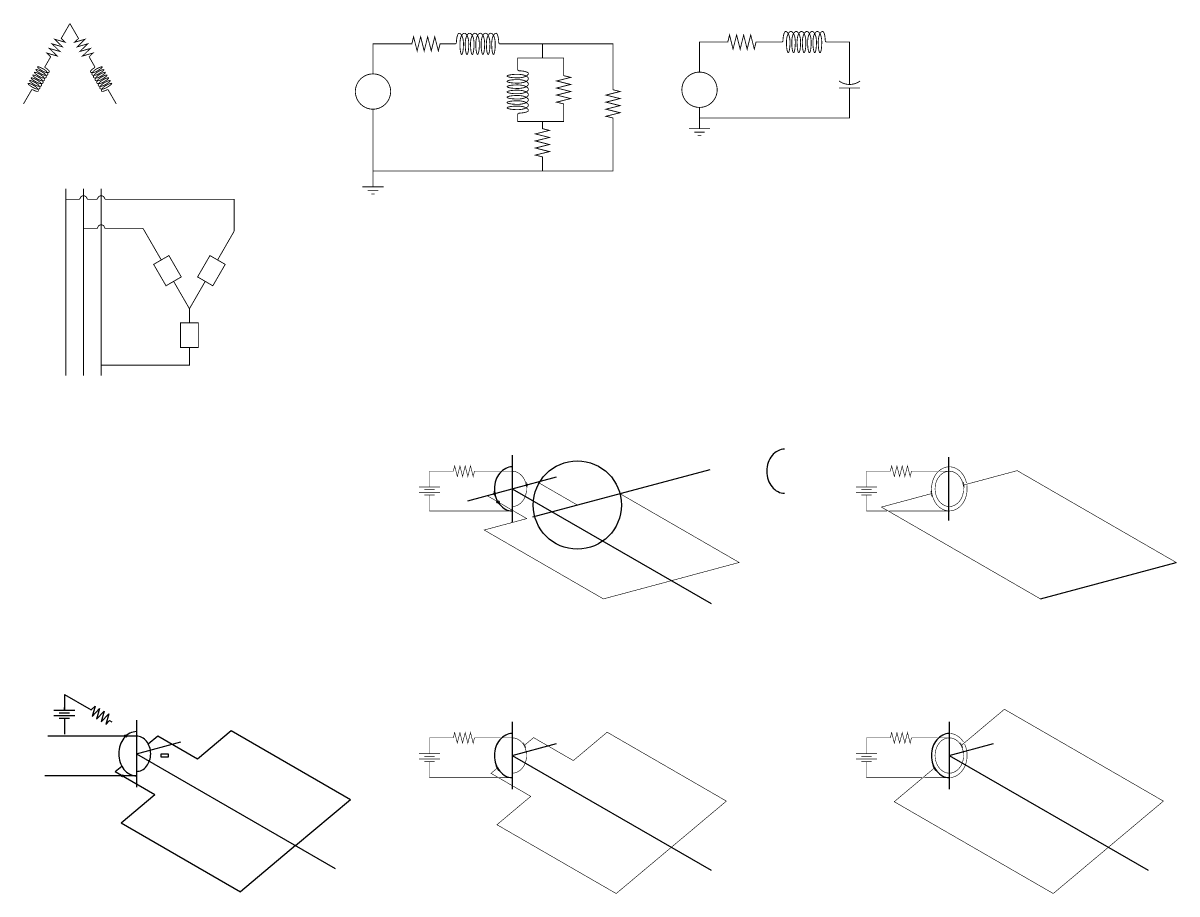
# Model space of a CAD drawing. Header units: inches. Extents: x 0 to 281, y -41 to 106.
# Drawn here: x 141.74 to 162.17, y 42.52 to 57.93 of the extents above; entities that cross this region are included whole.
import ezdxf

# ---------------------------------------------------------------- set-up
doc = ezdxf.new("R2010")
doc.units = ezdxf.units.IN
doc.header["$LTSCALE"] = 0.08
doc.header["$MEASUREMENT"] = 0

msp = doc.modelspace()

# ---------------------------------------------------------------- linework, layer by layer
at = {"color": 0}
msp.add_line((158.125, 50.25), (158.125, 49.125), dxfattribs=at)
at = {"color": 8}
for p, q in [((150.662, 49.76), (150.65, 49.753)), ((150.085, 49.599), (150.096, 49.605))]:
    msp.add_line(p, q, dxfattribs=at)
at = {"color": 0}
for points, const_width in [([(142.418, 57.658), (142.571, 57.922)], 0.015), ([(142.724, 57.658), (142.571, 57.922)], 0.015), ([(147.938, 57.031), (147.938, 57.562), (148.562, 57.562)], 0.015), ([(149.188, 57.562), (149.344, 57.562)], 0.015), ([(150.219, 57.562), (152.188, 57.562), (152.188, 56.812)], 0.015), ([(150.938, 57.312), (150.938, 57.562)], 0.015), ([(153.719, 57.062), (153.719, 57.594), (154.156, 57.594)], 0.015), ([(154.781, 57.594), (155.125, 57.594)], 0.015), ([(156, 57.594), (156.375, 57.594), (156.375, 57.219)], 0.015), ([(142.145, 57.184), (142.207, 57.292)], 0.015), ([(142.997, 57.184), (142.935, 57.292)], 0.015), ([(150.5, 57.156), (150.5, 57.312), (151.312, 57.312), (151.312, 57.062)], 0.015), ([(156.375, 56.844), (156.375, 57.219)], 0.015), ([(141.892, 56.745), (141.75, 56.5)], 0.015), ([(143.251, 56.745), (143.392, 56.5)], 0.015), ([(156.188, 56.781), (156.562, 56.781)], 0.015), ([(156.375, 56.469), (156.375, 56.781)], 0.015), ([(147.938, 55.219), (147.938, 56.406)], 0.015), ([(150.5, 56.281), (150.5, 56.188), (151.312, 56.188), (151.312, 56.438)], 0.015), ([(156.375, 56.469), (156.375, 56.25), (153.719, 56.25), (153.719, 56.438)], 0.015), ([(152.188, 56.188), (152.188, 55.312), (147.938, 55.312)], 0.015), ([(150.938, 56.125), (150.938, 56.188)], 0.015), ([(150.938, 55.5), (150.938, 55.312)], 0.015), ([(142.5, 55), (142.5, 51.688)], 0.015), ([(142.812, 55), (142.812, 51.688)], 0.015), ([(143.125, 55), (143.125, 51.688)], 0.015), ([(144.189, 53.738), (143.866, 54.297)], 0.015), ([(145.186, 53.738), (145.481, 54.25)], 0.015), ([(144.688, 52.875), (144.408, 53.359)], 0.015), ([(144.688, 52.875), (144.967, 53.359)], 0.015), ([(144.688, 52.875), (144.688, 52.625)], 0.015), ([(144.688, 52.188), (144.688, 51.875), (143.125, 51.875)], 0.015), ([(158.4, 49.757), (158.588, 49.807), (159.343, 50.01), (160.047, 49.603), (162.158, 48.385)], 0.01), ([(157.821, 49.602), (157.694, 49.568), (156.939, 49.365), (157.643, 48.959), (159.754, 47.74)], 0.01)]:
    msp.add_lwpolyline(points, dxfattribs=dict(at, const_width=const_width))
for points, const_width in [([(142.207, 57.292), (142.231, 57.333), (142.161, 57.4), (142.347, 57.347), (142.208, 57.481), (142.394, 57.428), (142.255, 57.563), (142.441, 57.509), (142.302, 57.644), (142.488, 57.591), (142.418, 57.658), (142.442, 57.698)], 0.015), ([(142.935, 57.292), (142.912, 57.333), (142.981, 57.4), (142.795, 57.347), (142.934, 57.481), (142.748, 57.428), (142.887, 57.563), (142.701, 57.509), (142.84, 57.644), (142.655, 57.591), (142.724, 57.658), (142.701, 57.698)], 0.015), ([(148.562, 57.562), (148.625, 57.562), (148.656, 57.688), (148.719, 57.438), (148.781, 57.688), (148.844, 57.438), (148.906, 57.688), (148.969, 57.438), (149.031, 57.688), (149.094, 57.438), (149.125, 57.562), (149.188, 57.562)], 0.015), ([(154.156, 57.594), (154.219, 57.594), (154.25, 57.719), (154.312, 57.469), (154.375, 57.719), (154.438, 57.469), (154.5, 57.719), (154.562, 57.469), (154.625, 57.719), (154.688, 57.469), (154.719, 57.594), (154.781, 57.594)], 0.015), ([(151.312, 56.438), (151.312, 56.5), (151.188, 56.531), (151.438, 56.594), (151.188, 56.656), (151.438, 56.719), (151.188, 56.781), (151.438, 56.844), (151.188, 56.906), (151.438, 56.969), (151.312, 57), (151.312, 57.062)], 0.015), ([(152.188, 56.188), (152.188, 56.25), (152.062, 56.281), (152.312, 56.344), (152.062, 56.406), (152.312, 56.469), (152.062, 56.531), (152.312, 56.594), (152.062, 56.656), (152.312, 56.719), (152.188, 56.75), (152.188, 56.812)], 0.015), ([(153.719, 56.25), (153.719, 56.062)], 0.015), ([(150.938, 55.5), (150.938, 55.562), (150.812, 55.594), (151.062, 55.656), (150.812, 55.719), (151.062, 55.781), (150.812, 55.844), (151.062, 55.906), (150.812, 55.969), (151.062, 56.031), (150.938, 56.062), (150.938, 56.125)], 0.015), ([(153.531, 56.062), (153.906, 56.062)], 0.015), ([(153.625, 56), (153.812, 56)], 0.015), ([(153.688, 55.938), (153.75, 55.938)], 0.015), ([(147.938, 55.219), (147.938, 55.031)], 0.015), ([(147.75, 55.031), (148.125, 55.031)], 0.015), ([(147.844, 54.969), (148.031, 54.969)], 0.015), ([(147.906, 54.906), (147.969, 54.906)], 0.015), ([(158.36, 45.153), (158.518, 45.285), (159.116, 45.787), (159.82, 45.381), (161.931, 44.162), (160.956, 43.344), (159.981, 42.526), (157.87, 43.744), (157.166, 44.151), (157.764, 44.653), (157.866, 44.738), (157.87, 44.741)], 0.01), ([(150.623, 45.153), (150.781, 45.285), (151.484, 44.879), (152.083, 45.381), (154.194, 44.162), (153.219, 43.344), (152.243, 42.526), (150.132, 43.744), (150.731, 44.246), (150.027, 44.653), (150.129, 44.738), (150.133, 44.741)], 0.01)]:
    msp.add_lwpolyline(points, dxfattribs=dict(const_width=const_width))
for points, const_width in [([(150.219, 57.562), (150.189, 57.562, -0.404786), (150.164, 57.587, 0.017725), (150.16, 57.64, 0.035463), (150.15, 57.695, 0.074651), (150.131, 57.742, 0.26275), (150.117, 57.75, 0.198145), (150.092, 57.74, 0.098709), (150.062, 57.695, 0.05603), (150.046, 57.639, 0.042752), (150.039, 57.562, 0.017233), (150.042, 57.485, 0.02406), (150.048, 57.43, 0.054403), (150.062, 57.381, 0.30612), (150.07, 57.375, 0.30612), (150.079, 57.381, 0.054403), (150.092, 57.43, 0.02406), (150.099, 57.485, 0.017233), (150.102, 57.562, 0.042752), (150.095, 57.639, 0.05603), (150.079, 57.695, 0.098709), (150.049, 57.74, 0.198145), (150.023, 57.75, 0.198145), (149.998, 57.74, 0.098709), (149.968, 57.695, 0.05603), (149.952, 57.639, 0.042752), (149.945, 57.562, 0.017233), (149.948, 57.485, 0.02406), (149.954, 57.43, 0.054403), (149.968, 57.381, 0.30612), (149.977, 57.375, 0.30612), (149.985, 57.381, 0.054403), (149.999, 57.43, 0.02406), (150.005, 57.485, 0.017233), (150.008, 57.562, 0.042752), (150.001, 57.639, 0.05603), (149.985, 57.695, 0.098709), (149.955, 57.74, 0.198145), (149.93, 57.75, 0.198145), (149.904, 57.74, 0.098709), (149.874, 57.695, 0.05603), (149.858, 57.639, 0.042752), (149.852, 57.562, 0.017233), (149.854, 57.485, 0.02406), (149.861, 57.43, 0.054403), (149.875, 57.381, 0.30612), (149.883, 57.375, 0.30612), (149.891, 57.381, 0.054403), (149.905, 57.43, 0.02406), (149.911, 57.485, 0.017233), (149.914, 57.562, 0.042752), (149.908, 57.639, 0.05603), (149.891, 57.695, 0.098709), (149.861, 57.74, 0.198145), (149.836, 57.75, 0.198145), (149.811, 57.74, 0.098709), (149.781, 57.695, 0.05603), (149.764, 57.639, 0.042752), (149.758, 57.562, 0.017233), (149.76, 57.485, 0.02406), (149.767, 57.43, 0.054403), (149.781, 57.381, 0.30612), (149.789, 57.375, 0.30612), (149.797, 57.381, 0.054403), (149.811, 57.43, 0.02406), (149.818, 57.485, 0.017233), (149.82, 57.562, 0.042752), (149.814, 57.639, 0.05603), (149.797, 57.695, 0.098709), (149.768, 57.74, 0.198145), (149.742, 57.75, 0.198145), (149.717, 57.74, 0.098709), (149.687, 57.695, 0.05603), (149.671, 57.639, 0.042752), (149.664, 57.562, 0.017233), (149.667, 57.485, 0.02406), (149.673, 57.43, 0.054403), (149.687, 57.381, 0.30612), (149.695, 57.375, 0.30612), (149.704, 57.381, 0.054403), (149.717, 57.43, 0.02406), (149.724, 57.485, 0.017233), (149.727, 57.562, 0.042752), (149.72, 57.639, 0.05603), (149.704, 57.695, 0.098709), (149.674, 57.74, 0.198145), (149.648, 57.75, 0.198145), (149.623, 57.74, 0.098709), (149.593, 57.695, 0.05603), (149.577, 57.639, 0.042752), (149.57, 57.562, 0.017233), (149.573, 57.485, 0.02406), (149.579, 57.43, 0.054403), (149.593, 57.381, 0.30612), (149.602, 57.375, 0.30612), (149.61, 57.381, 0.054403), (149.624, 57.43, 0.02406), (149.63, 57.485, 0.017233), (149.633, 57.562, 0.042752), (149.626, 57.639, 0.05603), (149.61, 57.695, 0.098709), (149.58, 57.74, 0.198145), (149.555, 57.75, 0.198145), (149.529, 57.74, 0.098709), (149.499, 57.695, 0.05603), (149.483, 57.639, 0.042752), (149.477, 57.562, 0.017233), (149.479, 57.485, 0.02406), (149.486, 57.43, 0.054403), (149.5, 57.381, 0.30612), (149.508, 57.375, 0.30612), (149.516, 57.381, 0.054403), (149.53, 57.43, 0.02406), (149.536, 57.485, 0.017233), (149.539, 57.562, 0.042752), (149.533, 57.639, 0.05603), (149.516, 57.695, 0.098709), (149.486, 57.74, 0.198145), (149.461, 57.75, 0.26275), (149.447, 57.742, 0.074651), (149.428, 57.695, 0.035463), (149.418, 57.64, 0.017725), (149.414, 57.587, -0.404786), (149.389, 57.562), (149.344, 57.562)], 0.015), ([(156, 57.594), (155.97, 57.594, -0.404786), (155.945, 57.618, 0.017725), (155.941, 57.671, 0.035463), (155.932, 57.726, 0.074651), (155.912, 57.774, 0.26275), (155.898, 57.781, 0.198145), (155.873, 57.771, 0.098709), (155.843, 57.726, 0.05603), (155.827, 57.67, 0.042752), (155.82, 57.594, 0.017233), (155.823, 57.516, 0.02406), (155.829, 57.461, 0.054403), (155.843, 57.412, 0.30612), (155.852, 57.406, 0.30612), (155.86, 57.412, 0.054403), (155.874, 57.461, 0.02406), (155.88, 57.516, 0.017233), (155.883, 57.594, 0.042752), (155.876, 57.67, 0.05603), (155.86, 57.726, 0.098709), (155.83, 57.771, 0.198145), (155.805, 57.781, 0.198145), (155.779, 57.771, 0.098709), (155.749, 57.726, 0.05603), (155.733, 57.67, 0.042752), (155.727, 57.594, 0.017233), (155.729, 57.516, 0.02406), (155.736, 57.461, 0.054403), (155.75, 57.412, 0.30612), (155.758, 57.406, 0.30612), (155.766, 57.412, 0.054403), (155.78, 57.461, 0.02406), (155.786, 57.516, 0.017233), (155.789, 57.594, 0.042752), (155.783, 57.67, 0.05603), (155.766, 57.726, 0.098709), (155.736, 57.771, 0.198145), (155.711, 57.781, 0.198145), (155.686, 57.771, 0.098709), (155.656, 57.726, 0.05603), (155.639, 57.67, 0.042752), (155.633, 57.594, 0.017233), (155.635, 57.516, 0.02406), (155.642, 57.461, 0.054403), (155.656, 57.412, 0.30612), (155.664, 57.406, 0.30612), (155.672, 57.412, 0.054403), (155.686, 57.461, 0.02406), (155.693, 57.516, 0.017233), (155.695, 57.594, 0.042752), (155.689, 57.67, 0.05603), (155.672, 57.726, 0.098709), (155.643, 57.771, 0.198145), (155.617, 57.781, 0.198145), (155.592, 57.771, 0.098709), (155.562, 57.726, 0.05603), (155.546, 57.67, 0.042752), (155.539, 57.594, 0.017233), (155.542, 57.516, 0.02406), (155.548, 57.461, 0.054403), (155.562, 57.412, 0.30612), (155.57, 57.406, 0.30612), (155.579, 57.412, 0.054403), (155.592, 57.461, 0.02406), (155.599, 57.516, 0.017233), (155.602, 57.594, 0.042752), (155.595, 57.67, 0.05603), (155.579, 57.726, 0.098709), (155.549, 57.771, 0.198145), (155.523, 57.781, 0.198145), (155.498, 57.771, 0.098709), (155.468, 57.726, 0.05603), (155.452, 57.67, 0.042752), (155.445, 57.594, 0.017233), (155.448, 57.516, 0.02406), (155.454, 57.461, 0.054403), (155.468, 57.412, 0.30612), (155.477, 57.406, 0.30612), (155.485, 57.412, 0.054403), (155.499, 57.461, 0.02406), (155.505, 57.516, 0.017233), (155.508, 57.594, 0.042752), (155.501, 57.67, 0.05603), (155.485, 57.726, 0.098709), (155.455, 57.771, 0.198145), (155.43, 57.781, 0.198145), (155.404, 57.771, 0.098709), (155.374, 57.726, 0.05603), (155.358, 57.67, 0.042752), (155.352, 57.594, 0.017233), (155.354, 57.516, 0.02406), (155.361, 57.461, 0.054403), (155.375, 57.412, 0.30612), (155.383, 57.406, 0.30612), (155.391, 57.412, 0.054403), (155.405, 57.461, 0.02406), (155.411, 57.516, 0.017233), (155.414, 57.594, 0.042752), (155.408, 57.67, 0.05603), (155.391, 57.726, 0.098709), (155.361, 57.771, 0.198145), (155.336, 57.781, 0.198145), (155.311, 57.771, 0.098709), (155.281, 57.726, 0.05603), (155.264, 57.67, 0.042752), (155.258, 57.594, 0.017233), (155.26, 57.516, 0.02406), (155.267, 57.461, 0.054403), (155.281, 57.412, 0.30612), (155.289, 57.406, 0.30612), (155.297, 57.412, 0.054403), (155.311, 57.461, 0.02406), (155.318, 57.516, 0.017233), (155.32, 57.594, 0.042752), (155.314, 57.67, 0.05603), (155.297, 57.726, 0.098709), (155.268, 57.771, 0.198145), (155.242, 57.781, 0.26275), (155.229, 57.774, 0.074651), (155.209, 57.726, 0.035463), (155.199, 57.671, 0.017725), (155.196, 57.618, -0.404786), (155.171, 57.594), (155.125, 57.594)], 0.015), ([(141.882, 56.729), (141.892, 56.745, -0.404786), (141.912, 56.751, 0.017725), (141.94, 56.737, 0.035463), (141.972, 56.725, 0.074651), (142.002, 56.721, 0.26275), (142.01, 56.726, 0.198145), (142.013, 56.742, 0.098709), (141.998, 56.771, 0.05603), (141.974, 56.797, 0.042752), (141.936, 56.823, 0.017233), (141.895, 56.845, 0.02406), (141.865, 56.858, 0.054403), (141.835, 56.865, 0.30612), (141.83, 56.863, 0.30612), (141.83, 56.857, 0.054403), (141.851, 56.835, 0.02406), (141.878, 56.815, 0.017233), (141.918, 56.79, 0.042752), (141.959, 56.771, 0.05603), (141.993, 56.762, 0.098709), (142.025, 56.765, 0.198145), (142.039, 56.775, 0.198145), (142.041, 56.791, 0.098709), (142.027, 56.82, 0.05603), (142.002, 56.845, 0.042752), (141.965, 56.872, 0.017233), (141.923, 56.893, 0.02406), (141.893, 56.907, 0.054403), (141.863, 56.914, 0.30612), (141.858, 56.912, 0.30612), (141.858, 56.906, 0.054403), (141.88, 56.884, 0.02406), (141.906, 56.864, 0.017233), (141.946, 56.839, 0.042752), (141.987, 56.82, 0.05603), (142.022, 56.811, 0.098709), (142.054, 56.813, 0.198145), (142.067, 56.823, 0.198145), (142.069, 56.84, 0.098709), (142.055, 56.869, 0.05603), (142.03, 56.894, 0.042752), (141.993, 56.92, 0.017233), (141.952, 56.942, 0.02406), (141.921, 56.955, 0.054403), (141.891, 56.963, 0.30612), (141.886, 56.96, 0.30612), (141.886, 56.954, 0.054403), (141.908, 56.932, 0.02406), (141.934, 56.912, 0.017233), (141.974, 56.888, 0.042752), (142.016, 56.868, 0.05603), (142.05, 56.86, 0.098709), (142.082, 56.862, 0.198145), (142.095, 56.872, 0.198145), (142.097, 56.888, 0.098709), (142.083, 56.917, 0.05603), (142.058, 56.943, 0.042752), (142.021, 56.969, 0.017233), (141.98, 56.991, 0.02406), (141.949, 57.004, 0.054403), (141.919, 57.012, 0.30612), (141.914, 57.009, 0.30612), (141.914, 57.003, 0.054403), (141.936, 56.981, 0.02406), (141.963, 56.961, 0.017233), (142.002, 56.937, 0.042752), (142.044, 56.917, 0.05603), (142.078, 56.909, 0.098709), (142.11, 56.911, 0.198145), (142.123, 56.921, 0.198145), (142.125, 56.937, 0.098709), (142.111, 56.966, 0.05603), (142.087, 56.991, 0.042752), (142.049, 57.018, 0.017233), (142.008, 57.04, 0.02406), (141.977, 57.053, 0.054403), (141.947, 57.06, 0.30612), (141.942, 57.058, 0.30612), (141.943, 57.052, 0.054403), (141.964, 57.03, 0.02406), (141.991, 57.01, 0.017233), (142.03, 56.985, 0.042752), (142.072, 56.966, 0.05603), (142.106, 56.957, 0.098709), (142.138, 56.96, 0.198145), (142.151, 56.97, 0.198145), (142.153, 56.986, 0.098709), (142.139, 57.015, 0.05603), (142.115, 57.04, 0.042752), (142.077, 57.066, 0.017233), (142.036, 57.088, 0.02406), (142.005, 57.101, 0.054403), (141.976, 57.109, 0.30612), (141.97, 57.106, 0.30612), (141.971, 57.1, 0.054403), (141.992, 57.078, 0.02406), (142.019, 57.059, 0.017233), (142.058, 57.034, 0.042752), (142.1, 57.014, 0.05603), (142.134, 57.006, 0.098709), (142.166, 57.008, 0.198145), (142.179, 57.018, 0.198145), (142.181, 57.035, 0.098709), (142.167, 57.063, 0.05603), (142.143, 57.089, 0.042752), (142.105, 57.115, 0.017233), (142.064, 57.137, 0.02406), (142.034, 57.15, 0.054403), (142.004, 57.158, 0.30612), (141.998, 57.155, 0.30612), (141.999, 57.149, 0.054403), (142.02, 57.127, 0.02406), (142.047, 57.107, 0.017233), (142.086, 57.083, 0.042752), (142.128, 57.063, 0.05603), (142.162, 57.055, 0.098709), (142.194, 57.057, 0.198145), (142.207, 57.067, 0.26275), (142.207, 57.076, 0.074651), (142.189, 57.101, 0.035463), (142.163, 57.122, 0.017725), (142.136, 57.14, -0.404786), (142.131, 57.16), (142.145, 57.184)], 0.015), ([(143.26, 56.729), (143.251, 56.745, 0.404786), (143.231, 56.751, -0.017725), (143.202, 56.737, -0.035463), (143.171, 56.725, -0.074651), (143.14, 56.721, -0.26275), (143.132, 56.726, -0.198145), (143.13, 56.742, -0.098709), (143.144, 56.771, -0.05603), (143.168, 56.797, -0.042752), (143.206, 56.823, -0.017233), (143.247, 56.845, -0.02406), (143.278, 56.858, -0.054403), (143.307, 56.865, -0.30612), (143.313, 56.863, -0.30612), (143.312, 56.857, -0.054403), (143.291, 56.835, -0.02406), (143.264, 56.815, -0.017233), (143.225, 56.79, -0.042752), (143.183, 56.771, -0.05603), (143.149, 56.762, -0.098709), (143.117, 56.765, -0.198145), (143.104, 56.775, -0.198145), (143.102, 56.791, -0.098709), (143.116, 56.82, -0.05603), (143.14, 56.845, -0.042752), (143.178, 56.872, -0.017233), (143.219, 56.893, -0.02406), (143.25, 56.907, -0.054403), (143.279, 56.914, -0.30612), (143.285, 56.912, -0.30612), (143.284, 56.906, -0.054403), (143.263, 56.884, -0.02406), (143.236, 56.864, -0.017233), (143.197, 56.839, -0.042752), (143.155, 56.82, -0.05603), (143.121, 56.811, -0.098709), (143.089, 56.813, -0.198145), (143.076, 56.823, -0.198145), (143.074, 56.84, -0.098709), (143.088, 56.869, -0.05603), (143.112, 56.894, -0.042752), (143.15, 56.92, -0.017233), (143.191, 56.942, -0.02406), (143.221, 56.955, -0.054403), (143.251, 56.963, -0.30612), (143.257, 56.96, -0.30612), (143.256, 56.954, -0.054403), (143.235, 56.932, -0.02406), (143.208, 56.912, -0.017233), (143.169, 56.888, -0.042752), (143.127, 56.868, -0.05603), (143.093, 56.86, -0.098709), (143.061, 56.862, -0.198145), (143.048, 56.872, -0.198145), (143.046, 56.888, -0.098709), (143.06, 56.917, -0.05603), (143.084, 56.943, -0.042752), (143.122, 56.969, -0.017233), (143.163, 56.991, -0.02406), (143.193, 57.004, -0.054403), (143.223, 57.012, -0.30612), (143.228, 57.009, -0.30612), (143.228, 57.003, -0.054403), (143.207, 56.981, -0.02406), (143.18, 56.961, -0.017233), (143.14, 56.937, -0.042752), (143.099, 56.917, -0.05603), (143.065, 56.909, -0.098709), (143.033, 56.911, -0.198145), (143.02, 56.921, -0.198145), (143.017, 56.937, -0.098709), (143.032, 56.966, -0.05603), (143.056, 56.991, -0.042752), (143.094, 57.018, -0.017233), (143.135, 57.04, -0.02406), (143.165, 57.053, -0.054403), (143.195, 57.06, -0.30612), (143.2, 57.058, -0.30612), (143.2, 57.052, -0.054403), (143.178, 57.03, -0.02406), (143.152, 57.01, -0.017233), (143.112, 56.985, -0.042752), (143.071, 56.966, -0.05603), (143.037, 56.957, -0.098709), (143.004, 56.96, -0.198145), (142.991, 56.97, -0.198145), (142.989, 56.986, -0.098709), (143.003, 57.015, -0.05603), (143.028, 57.04, -0.042752), (143.065, 57.066, -0.017233), (143.106, 57.088, -0.02406), (143.137, 57.101, -0.054403), (143.167, 57.109, -0.30612), (143.172, 57.106, -0.30612), (143.172, 57.1, -0.054403), (143.15, 57.078, -0.02406), (143.124, 57.059, -0.017233), (143.084, 57.034, -0.042752), (143.043, 57.014, -0.05603), (143.008, 57.006, -0.098709), (142.976, 57.008, -0.198145), (142.963, 57.018, -0.198145), (142.961, 57.035, -0.098709), (142.975, 57.063, -0.05603), (143, 57.089, -0.042752), (143.037, 57.115, -0.017233), (143.078, 57.137, -0.02406), (143.109, 57.15, -0.054403), (143.139, 57.158, -0.30612), (143.144, 57.155, -0.30612), (143.144, 57.149, -0.054403), (143.122, 57.127, -0.02406), (143.095, 57.107, -0.017233), (143.056, 57.083, -0.042752), (143.014, 57.063, -0.05603), (142.98, 57.055, -0.098709), (142.948, 57.057, -0.198145), (142.935, 57.067, -0.26275), (142.935, 57.076, -0.074651), (142.954, 57.101, -0.035463), (142.98, 57.122, -0.017725), (143.006, 57.14, 0.404786), (143.011, 57.16), (142.997, 57.184)], 0.015), ([(150.5, 56.281), (150.5, 56.311, -0.404786), (150.524, 56.336, 0.017725), (150.577, 56.34, 0.035463), (150.633, 56.35, 0.074651), (150.68, 56.369, 0.26275), (150.688, 56.383, 0.198145), (150.677, 56.408, 0.098709), (150.633, 56.438, 0.05603), (150.576, 56.454, 0.042752), (150.5, 56.461, 0.017233), (150.423, 56.458, 0.02406), (150.367, 56.452, 0.054403), (150.318, 56.438, 0.30612), (150.312, 56.43, 0.30612), (150.318, 56.421, 0.054403), (150.367, 56.408, 0.02406), (150.423, 56.401, 0.017233), (150.5, 56.398, 0.042752), (150.576, 56.405, 0.05603), (150.633, 56.421, 0.098709), (150.677, 56.451, 0.198145), (150.688, 56.477, 0.198145), (150.677, 56.502, 0.098709), (150.633, 56.532, 0.05603), (150.576, 56.548, 0.042752), (150.5, 56.555, 0.017233), (150.423, 56.552, 0.02406), (150.367, 56.546, 0.054403), (150.318, 56.532, 0.30612), (150.312, 56.523, 0.30612), (150.318, 56.515, 0.054403), (150.367, 56.501, 0.02406), (150.423, 56.495, 0.017233), (150.5, 56.492, 0.042752), (150.576, 56.499, 0.05603), (150.633, 56.515, 0.098709), (150.677, 56.545, 0.198145), (150.688, 56.57, 0.198145), (150.677, 56.596, 0.098709), (150.633, 56.626, 0.05603), (150.576, 56.642, 0.042752), (150.5, 56.648, 0.017233), (150.423, 56.646, 0.02406), (150.367, 56.639, 0.054403), (150.318, 56.625, 0.30612), (150.312, 56.617, 0.30612), (150.318, 56.609, 0.054403), (150.367, 56.595, 0.02406), (150.423, 56.589, 0.017233), (150.5, 56.586, 0.042752), (150.576, 56.592, 0.05603), (150.633, 56.609, 0.098709), (150.677, 56.639, 0.198145), (150.688, 56.664, 0.198145), (150.677, 56.689, 0.098709), (150.633, 56.719, 0.05603), (150.576, 56.736, 0.042752), (150.5, 56.742, 0.017233), (150.423, 56.74, 0.02406), (150.367, 56.733, 0.054403), (150.318, 56.719, 0.30612), (150.312, 56.711, 0.30612), (150.318, 56.703, 0.054403), (150.367, 56.689, 0.02406), (150.423, 56.682, 0.017233), (150.5, 56.68, 0.042752), (150.576, 56.686, 0.05603), (150.633, 56.703, 0.098709), (150.677, 56.732, 0.198145), (150.688, 56.758, 0.198145), (150.677, 56.783, 0.098709), (150.633, 56.813, 0.05603), (150.576, 56.829, 0.042752), (150.5, 56.836, 0.017233), (150.423, 56.833, 0.02406), (150.367, 56.827, 0.054403), (150.318, 56.813, 0.30612), (150.312, 56.805, 0.30612), (150.318, 56.796, 0.054403), (150.367, 56.783, 0.02406), (150.423, 56.776, 0.017233), (150.5, 56.773, 0.042752), (150.576, 56.78, 0.05603), (150.633, 56.796, 0.098709), (150.677, 56.826, 0.198145), (150.688, 56.852, 0.198145), (150.677, 56.877, 0.098709), (150.633, 56.907, 0.05603), (150.576, 56.923, 0.042752), (150.5, 56.93, 0.017233), (150.423, 56.927, 0.02406), (150.367, 56.921, 0.054403), (150.318, 56.907, 0.30612), (150.312, 56.898, 0.30612), (150.318, 56.89, 0.054403), (150.367, 56.876, 0.02406), (150.423, 56.87, 0.017233), (150.5, 56.867, 0.042752), (150.576, 56.874, 0.05603), (150.633, 56.89, 0.098709), (150.677, 56.92, 0.198145), (150.688, 56.945, 0.198145), (150.677, 56.971, 0.098709), (150.633, 57.001, 0.05603), (150.576, 57.017, 0.042752), (150.5, 57.023, 0.017233), (150.423, 57.021, 0.02406), (150.367, 57.014, 0.054403), (150.318, 57, 0.30612), (150.312, 56.992, 0.30612), (150.318, 56.984, 0.054403), (150.367, 56.97, 0.02406), (150.423, 56.964, 0.017233), (150.5, 56.961, 0.042752), (150.576, 56.967, 0.05603), (150.633, 56.984, 0.098709), (150.677, 57.014, 0.198145), (150.688, 57.039, 0.26275), (150.68, 57.053, 0.074651), (150.633, 57.072, 0.035463), (150.577, 57.082, 0.017725), (150.524, 57.086, -0.404786), (150.5, 57.111), (150.5, 57.156)], 0.015), ([(156.188, 56.906, 0.333333), (156.562, 56.906)], 0.015), ([(145.481, 54.25), (145.481, 54.812), (143.205, 54.812, -0.344183), (143.186, 54.828, 0.036976), (143.183, 54.836, 0.098491), (143.169, 54.857, 0.098491), (143.149, 54.87, 0.098491), (143.125, 54.875, 0.098491), (143.101, 54.87, 0.098491), (143.081, 54.857, 0.135962), (143.064, 54.828, -0.344183), (143.045, 54.812), (142.893, 54.812, -0.344183), (142.873, 54.828, 0.036976), (142.87, 54.836, 0.098491), (142.857, 54.857, 0.098491), (142.836, 54.87, 0.098491), (142.812, 54.875, 0.098491), (142.789, 54.87, 0.098491), (142.768, 54.857, 0.098491), (142.755, 54.836, 0.036976), (142.752, 54.828, -0.344183), (142.732, 54.812), (142.5, 54.812)], 0.015), ([(143.866, 54.297), (143.205, 54.297, -0.344183), (143.186, 54.313, 0.036976), (143.183, 54.321, 0.098491), (143.169, 54.342, 0.098491), (143.149, 54.355, 0.098491), (143.125, 54.36, 0.098491), (143.101, 54.355, 0.098491), (143.081, 54.342, 0.098491), (143.067, 54.321, 0.036976), (143.064, 54.313, -0.344183), (143.045, 54.297), (142.812, 54.297)], 0.015), ([(150.078, 49.65, 0.062231), (150.097, 49.548)], 0.01), ([(157.816, 49.65, 0.062231), (157.834, 49.548)], 0.01), ([(150.11, 44.788, 0.062231), (150.161, 44.697)], 0.01), ([(157.847, 44.788, 0.062231), (157.898, 44.697)], 0.01)]:
    msp.add_lwpolyline(points, format="xyb", dxfattribs=dict(at, const_width=const_width))
at = {"const_width": 0.015}
for points in [[(147.625, 56.719, 0.098491), (147.649, 56.599, 0.098491), (147.717, 56.498, 0.098491), (147.818, 56.43, 0.098491), (147.938, 56.406, 0.098491), (148.057, 56.43, 0.098491), (148.158, 56.498, 0.098491), (148.226, 56.599, 0.098491), (148.25, 56.719, 0.098491), (148.226, 56.838, 0.098491), (148.158, 56.94, 0.098491), (148.057, 57.007, 0.098491), (147.938, 57.031, 0.098491), (147.818, 57.007, 0.098491), (147.717, 56.94, 0.098491), (147.649, 56.838, 0.098491)], [(153.406, 56.75, 0.098491), (153.43, 56.63, 0.098491), (153.498, 56.529, 0.098491), (153.599, 56.461, 0.098491), (153.719, 56.438, 0.098491), (153.838, 56.461, 0.098491), (153.94, 56.529, 0.098491), (154.007, 56.63, 0.098491), (154.031, 56.75, 0.098491), (154.007, 56.87, 0.098491), (153.94, 56.971, 0.098491), (153.838, 57.039, 0.098491), (153.719, 57.062, 0.098491), (153.599, 57.039, 0.098491), (153.498, 56.971, 0.098491), (153.43, 56.87, 0.098491)]]:
    msp.add_lwpolyline(points, format="xyb", close=True, dxfattribs=at)
at = {"color": 0, "const_width": 0.015}
for points in [[(144.543, 53.438), (144.324, 53.816), (144.054, 53.66), (144.273, 53.281)], [(144.832, 53.438), (145.051, 53.816), (145.321, 53.66), (145.102, 53.281)], [(144.531, 52.188), (144.531, 52.625), (144.844, 52.625), (144.844, 52.188)]]:
    msp.add_lwpolyline(points, close=True, dxfattribs=at)
for points in [[(150.404, 50.281), (150.404, 49.094)], [(149.619, 49.477), (151.189, 49.898)], [(150.77, 49.191), (153.909, 50.032)], [(150.404, 49.687), (153.922, 47.656)], [(142.473, 46.05), (142.908, 45.798)], [(142.473, 46.05), (142.473, 45.769)], [(142.285, 45.769), (142.66, 45.769)], [(142.473, 45.769), (142.473, 45.816)], [(142.908, 45.798), (142.949, 45.775), (143.016, 45.844), (142.963, 45.659), (143.097, 45.798), (143.044, 45.612), (143.178, 45.751), (143.125, 45.565), (143.26, 45.704), (143.206, 45.518), (143.274, 45.588), (143.314, 45.564)], [(142.285, 45.675), (142.66, 45.675)], [(142.379, 45.722), (142.566, 45.722)], [(142.379, 45.628), (142.566, 45.628)], [(142.473, 45.628), (142.473, 45.581)], [(142.473, 45.628), (142.473, 45.347)], [(143.75, 45.594), (143.75, 44.406)], [(150.404, 45.562), (150.404, 44.375)], [(158.141, 45.562), (158.141, 44.375)], [(144.83, 44.91), (145.429, 45.412)], [(145.429, 45.412), (147.54, 44.193)], [(143.75, 45.312), (142.183, 45.312)], [(143.75, 45), (144.535, 45.21)], [(143.959, 45.175), (144.127, 45.316)], [(144.127, 45.316), (144.83, 44.91)], [(150.404, 44.969), (151.189, 45.179)], [(158.141, 44.969), (158.926, 45.179)], [(143.75, 45), (147.268, 42.969)], [(150.404, 44.969), (153.922, 42.937)], [(158.141, 44.969), (161.659, 42.937)], [(143.373, 44.684), (143.489, 44.781)], [(143.75, 44.609), (142.126, 44.609)], [(143.373, 44.684), (144.077, 44.278)], [(143.479, 43.776), (144.077, 44.278)], [(146.565, 43.375), (147.54, 44.193)], [(143.479, 43.776), (145.589, 42.557)], [(146.565, 43.375), (145.589, 42.557)]]:
    msp.add_lwpolyline(points)
for points in [[(155.225, 50.391, 0.11921), (155.108, 50.362, 0.104798), (155.002, 50.276, 0.089291), (154.935, 50.153, 0.080751), (154.91, 50, 0.080751), (154.935, 49.847, 0.089291), (155.002, 49.724, 0.104798), (155.108, 49.638, 0.11921), (155.225, 49.609, 0.11921)], [(150.404, 50.078, 0.11921), (150.287, 50.05, 0.104798), (150.181, 49.964, 0.089291), (150.114, 49.841, 0.080751), (150.089, 49.687, 0.080751), (150.114, 49.534, 0.041948), (150.14, 49.474, 0.104798)], [(150.404, 50.078, 0.11921), (150.287, 50.05, 0.104798), (150.181, 49.964, 0.089291), (150.114, 49.841, 0.080751), (150.089, 49.687, 0.080751), (150.114, 49.534, 0.041948), (150.14, 49.474, 0.104798)], [(150.404, 50.078, 0.11921), (150.287, 50.05, 0.104798), (150.181, 49.964, 0.089291), (150.114, 49.841, 0.080751), (150.089, 49.687, 0.080751), (150.114, 49.534, 0.041948), (150.14, 49.474, 0.104798)], [(150.161, 49.439, 0.021896), (150.181, 49.411, 0.104798), (150.287, 49.325, 0.11921), (150.404, 49.297, 0.11921)], [(150.161, 49.439, 0.021896), (150.181, 49.411, 0.104798), (150.287, 49.325, 0.11921), (150.404, 49.297, 0.11921)], [(150.161, 49.439, 0.021896), (150.181, 49.411, 0.104798), (150.287, 49.325, 0.11921), (150.404, 49.297, 0.11921)], [(143.75, 45.391, 0.11921), (143.633, 45.362, 0.104798), (143.527, 45.276, 0.089291), (143.46, 45.153, 0.080751), (143.435, 45, 0.080751), (143.46, 44.847, 0.089291), (143.527, 44.724, 0.104798), (143.633, 44.638, 0.11921), (143.75, 44.609, 0.11921)], [(143.75, 45.391, 0.11921), (143.633, 45.362, 0.104798), (143.527, 45.276, 0.089291), (143.46, 45.153, 0.080751), (143.435, 45, 0.080751), (143.46, 44.847, 0.089291), (143.527, 44.724, 0.104798), (143.633, 44.638, 0.11921), (143.75, 44.609, 0.11921)], [(143.75, 45.391, 0.11921), (143.633, 45.362, 0.104798), (143.527, 45.276, 0.089291), (143.46, 45.153, 0.080751), (143.435, 45, 0.080751), (143.46, 44.847, 0.089291), (143.527, 44.724, 0.104798), (143.633, 44.638, 0.11921), (143.75, 44.609, 0.11921)], [(143.75, 45.391, 0.11921), (143.633, 45.362, 0.104798), (143.527, 45.276, 0.089291), (143.46, 45.153, 0.080751), (143.435, 45, 0.080751), (143.46, 44.847, 0.089291), (143.527, 44.724, 0.104798), (143.633, 44.638, 0.11921), (143.75, 44.609, 0.11921)], [(150.404, 45.359, 0.11921), (150.287, 45.331, 0.104798), (150.181, 45.245, 0.089291), (150.114, 45.122, 0.080751), (150.089, 44.969, 0.080751), (150.114, 44.816, 0.089291), (150.181, 44.693, 0.104798), (150.287, 44.606, 0.11921), (150.404, 44.578, 0.11921)], [(150.404, 45.359, 0.11921), (150.287, 45.331, 0.104798), (150.181, 45.245, 0.089291), (150.114, 45.122, 0.080751), (150.089, 44.969, 0.080751), (150.114, 44.816, 0.089291), (150.181, 44.693, 0.104798), (150.287, 44.606, 0.11921), (150.404, 44.578, 0.11921)], [(150.404, 45.359, 0.11921), (150.287, 45.331, 0.104798), (150.181, 45.245, 0.089291), (150.114, 45.122, 0.080751), (150.089, 44.969, 0.080751), (150.114, 44.816, 0.089291), (150.181, 44.693, 0.104798), (150.287, 44.606, 0.11921), (150.404, 44.578, 0.11921)], [(158.141, 45.359, 0.11921), (158.024, 45.331, 0.104798), (157.918, 45.245, 0.089291), (157.851, 45.122, 0.080751), (157.826, 44.969, 0.080751), (157.851, 44.816, 0.089291), (157.918, 44.693, 0.104798), (158.024, 44.606, 0.11921), (158.141, 44.578, 0.11921)], [(158.141, 45.359, 0.11921), (158.024, 45.331, 0.104798), (157.918, 45.245, 0.089291), (157.851, 45.122, 0.080751), (157.826, 44.969, 0.080751), (157.851, 44.816, 0.089291), (157.918, 44.693, 0.104798), (158.024, 44.606, 0.11921), (158.141, 44.578, 0.11921)], [(158.141, 45.359, 0.11921), (158.024, 45.331, 0.104798), (157.918, 45.245, 0.089291), (157.851, 45.122, 0.080751), (157.826, 44.969, 0.080751), (157.851, 44.816, 0.089291), (157.918, 44.693, 0.104798), (158.024, 44.606, 0.11921), (158.141, 44.578, 0.11921)], [(143.75, 44.688, 0.11921), (143.844, 44.71, 0.104798), (143.928, 44.779, 0.089291), (143.982, 44.878, 0.080751), (144.002, 45, 0.080751), (143.982, 45.122, 0.089291), (143.928, 45.221, 0.104798), (143.844, 45.29, 0.11921), (143.75, 45.312, 0.11921)]]:
    msp.add_lwpolyline(points, format="xyb")
at = {"color": 8}
for points in [[(150.195, 50, 0.01, 0.01, 0), (149.781, 50, 0.01, 0.01, 0), (149.734, 50, 0.01, 0.01, 0), (149.711, 49.906, 0.01, 0.01, 0), (149.664, 50.094, 0.01, 0.01, 0), (149.617, 49.906, 0.01, 0.01, 0), (149.57, 50.094, 0.01, 0.01, 0), (149.523, 49.906, 0.01, 0.01, 0), (149.477, 50.094, 0.01, 0.01, 0), (149.43, 49.906, 0.01, 0.01, 0), (149.383, 50.094, 0.01, 0.01, 0), (149.359, 50, 0.01, 0.01, 0), (149.312, 50, 0.01, 0.01, 0), (148.938, 50, 0.01, 0.01, 0), (148.938, 49.719, 0, 0, 0)], [(157.933, 50, 0.01, 0.01, 0), (157.518, 50, 0.01, 0.01, 0), (157.472, 50, 0.01, 0.01, 0), (157.448, 49.906, 0.01, 0.01, 0), (157.401, 50.094, 0.01, 0.01, 0), (157.354, 49.906, 0.01, 0.01, 0), (157.307, 50.094, 0.01, 0.01, 0), (157.261, 49.906, 0.01, 0.01, 0), (157.214, 50.094, 0.01, 0.01, 0), (157.167, 49.906, 0.01, 0.01, 0), (157.12, 50.094, 0.01, 0.01, 0), (157.097, 50, 0.01, 0.01, 0), (157.05, 50, 0.01, 0.01, 0), (156.675, 50, 0.01, 0.01, 0), (156.675, 49.719, 0, 0, 0)], [(150.195, 45.281, 0.01, 0.01, 0), (149.781, 45.281, 0.01, 0.01, 0), (149.734, 45.281, 0.01, 0.01, 0), (149.711, 45.188, 0.01, 0.01, 0), (149.664, 45.375, 0.01, 0.01, 0), (149.617, 45.188, 0.01, 0.01, 0), (149.57, 45.375, 0.01, 0.01, 0), (149.523, 45.188, 0.01, 0.01, 0), (149.477, 45.375, 0.01, 0.01, 0), (149.43, 45.188, 0.01, 0.01, 0), (149.383, 45.375, 0.01, 0.01, 0), (149.359, 45.281, 0.01, 0.01, 0), (149.312, 45.281, 0.01, 0.01, 0), (148.938, 45.281, 0.01, 0.01, 0), (148.938, 45, 0, 0, 0)], [(157.933, 45.281, 0.01, 0.01, 0), (157.518, 45.281, 0.01, 0.01, 0), (157.472, 45.281, 0.01, 0.01, 0), (157.448, 45.188, 0.01, 0.01, 0), (157.401, 45.375, 0.01, 0.01, 0), (157.354, 45.188, 0.01, 0.01, 0), (157.307, 45.375, 0.01, 0.01, 0), (157.261, 45.188, 0.01, 0.01, 0), (157.214, 45.375, 0.01, 0.01, 0), (157.167, 45.188, 0.01, 0.01, 0), (157.12, 45.375, 0.01, 0.01, 0), (157.097, 45.281, 0.01, 0.01, 0), (157.05, 45.281, 0.01, 0.01, 0), (156.675, 45.281, 0.01, 0.01, 0), (156.675, 45, 0, 0, 0)], [(150.136, 44.578, 0.01, 0.01, 0), (148.938, 44.578, 0.01, 0.01, 0), (148.938, 44.859, 0, 0, 0)]]:
    msp.add_lwpolyline(points, format="xyseb", dxfattribs=at)
at = {"color": 8, "const_width": 0.01}
for points in [[(150.404, 50.078, 0.11921), (150.287, 50.05, 0.104798), (150.181, 49.964, 0.089291), (150.114, 49.841, 0.080751), (150.089, 49.687, 0.080751), (150.114, 49.534, 0.041948), (150.14, 49.474, 0.041948)], [(158.141, 50.078, 0.11921), (158.024, 50.05, 0.104798), (157.918, 49.964, 0.089291), (157.851, 49.841, 0.080751), (157.826, 49.687, 0.080751), (157.851, 49.534, 0.089291), (157.918, 49.411, 0.104798), (158.024, 49.325, 0.11921), (158.141, 49.297, 0.11921)], [(158.141, 50.078, -0.11921), (158.258, 50.05, -0.104798), (158.364, 49.964, -0.089291), (158.431, 49.841, -0.027337), (158.445, 49.79, -0.027337)], [(150.404, 49.375, 0.11921), (150.497, 49.398, 0.104798), (150.582, 49.467, 0.089291), (150.636, 49.565, 0.080751), (150.656, 49.687, 0.080751), (150.636, 49.81, 0.089291), (150.582, 49.908, 0.104798), (150.497, 49.977, 0.11921), (150.404, 50, 0.11921)], [(158.141, 49.375, -0.11921), (158.048, 49.398, -0.104798), (157.963, 49.467, -0.089291), (157.909, 49.565, -0.080751), (157.889, 49.687, -0.080751), (157.909, 49.81, -0.089291), (157.963, 49.908, -0.104798), (158.048, 49.977, -0.11921), (158.141, 50, -0.11921)], [(158.141, 49.375, 0.11921), (158.235, 49.398, 0.104798), (158.319, 49.467, 0.089291), (158.373, 49.565, 0.080751), (158.393, 49.687, 0.080751), (158.373, 49.81, 0.089291), (158.319, 49.908, 0.104798), (158.235, 49.977, 0.11921), (158.141, 50, 0.11921)], [(158.452, 49.75, -0.032556), (158.456, 49.687, -0.080751), (158.431, 49.534, -0.089291), (158.364, 49.411, -0.104798), (158.258, 49.325, -0.11921), (158.141, 49.297)], [(150.161, 49.439, 0.021896), (150.181, 49.411, 0.104798), (150.287, 49.325, 0.11921), (150.404, 49.297)], [(150.404, 45.359, 0.11921), (150.287, 45.331, 0.104798), (150.181, 45.245, 0.089291), (150.114, 45.122, 0.080751), (150.089, 44.969, 0.080751), (150.114, 44.816, 0.089291), (150.181, 44.693, 0.104798), (150.287, 44.606, 0.11921), (150.404, 44.578, 0.11921)], [(158.392, 45.205, 0.030877), (158.364, 45.245, 0.104798), (158.258, 45.331, 0.11921), (158.141, 45.359, 0.11921), (158.024, 45.331, 0.104798), (157.918, 45.245, 0.089291), (157.851, 45.122, 0.080751), (157.826, 44.969, 0.080751), (157.851, 44.816, 0.089291), (157.918, 44.693, 0.104798), (158.024, 44.606, 0.11921), (158.141, 44.578, 0.11921), (158.258, 44.606, 0.104798), (158.364, 44.693, 0.089291), (158.431, 44.816, 0.080751), (158.456, 44.969, 0.080751), (158.431, 45.122, 0.03296), (158.411, 45.17, 0.03296)], [(150.404, 44.656, 0.11921), (150.497, 44.679, 0.104798), (150.582, 44.748, 0.089291), (150.636, 44.846, 0.080751), (150.656, 44.969, 0.080751), (150.636, 45.091, 0.089291), (150.582, 45.19, 0.104798), (150.497, 45.259, 0.11921), (150.404, 45.281, 0.11921)], [(158.141, 44.656, -0.11921), (158.048, 44.679, -0.104798), (157.963, 44.748, -0.089291), (157.909, 44.846, -0.080751), (157.889, 44.969, -0.080751), (157.909, 45.091, -0.089291), (157.963, 45.19, -0.104798), (158.048, 45.259, -0.11921), (158.141, 45.281, -0.11921)], [(158.141, 44.656, 0.11921), (158.235, 44.679, 0.104798), (158.319, 44.748, 0.089291), (158.373, 44.846, 0.080751), (158.393, 44.969, 0.080751), (158.373, 45.091, 0.089291), (158.319, 45.19, 0.104798), (158.235, 45.259, 0.11921), (158.141, 45.281, 0.11921)]]:
    msp.add_lwpolyline(points, format="xyb", dxfattribs=at)
for points in [[(150.404, 50), (150.235, 50)], [(158.141, 50), (157.973, 50)], [(148.75, 49.719), (149.125, 49.719)], [(148.844, 49.672), (149.031, 49.672)], [(148.938, 49.719), (148.938, 49.766)], [(156.487, 49.719), (156.862, 49.719)], [(156.581, 49.672), (156.768, 49.672)], [(156.675, 49.719), (156.675, 49.766)], [(148.75, 49.625), (149.125, 49.625)], [(148.844, 49.578), (149.031, 49.578)], [(150.404, 49.297), (150.176, 49.297), (150.136, 49.297), (148.938, 49.297), (148.938, 49.578)], [(148.938, 49.578), (148.938, 49.531)], [(156.487, 49.625), (156.862, 49.625)], [(156.581, 49.578), (156.768, 49.578)], [(156.675, 49.578), (156.675, 49.531)], [(157.038, 49.297), (156.675, 49.297), (156.675, 49.578)], [(158.141, 49.297), (157.914, 49.297), (157.874, 49.297), (157.078, 49.297)], [(150.404, 45.281), (150.235, 45.281)], [(158.141, 45.281), (157.973, 45.281)], [(148.75, 45), (149.125, 45)], [(148.844, 44.953), (149.031, 44.953)], [(148.938, 45), (148.938, 45.047)], [(156.487, 45), (156.862, 45)], [(156.581, 44.953), (156.768, 44.953)], [(156.675, 45), (156.675, 45.047)], [(148.75, 44.906), (149.125, 44.906)], [(148.844, 44.859), (149.031, 44.859)], [(148.938, 44.859), (148.938, 44.812)], [(156.487, 44.906), (156.862, 44.906)], [(156.581, 44.859), (156.768, 44.859)], [(156.675, 44.859), (156.675, 44.812)], [(157.656, 44.578), (156.675, 44.578), (156.675, 44.859)], [(150.404, 44.578), (150.176, 44.578)], [(158.141, 44.578), (157.914, 44.578), (157.874, 44.578), (157.696, 44.578)]]:
    msp.add_lwpolyline(points, dxfattribs=at)
at = {"const_width": 0.01}
for points in [[(150.404, 49.375, 0.11921), (150.497, 49.398, 0.104798), (150.582, 49.467, 0.089291), (150.636, 49.565, 0.080751), (150.656, 49.687, 0.080751), (150.636, 49.81, 0.089291), (150.582, 49.908, 0.104798), (150.497, 49.977, 0.11921), (150.404, 50, 0.11921)], [(158.141, 49.375, 0.11921), (158.235, 49.398, 0.104798), (158.319, 49.467, 0.089291), (158.373, 49.565, 0.080751), (158.393, 49.687, 0.080751), (158.373, 49.81, 0.089291), (158.319, 49.908, 0.104798), (158.235, 49.977, 0.11921), (158.141, 50, 0.11921)], [(150.668, 49.71, 0.076696), (150.648, 49.809)], [(158.405, 49.71, 0.076696), (158.386, 49.809)], [(150.404, 44.656, 0.11921), (150.497, 44.679, 0.104798), (150.582, 44.748, 0.089291), (150.636, 44.846, 0.080751), (150.656, 44.969, 0.080751), (150.636, 45.091, 0.089291), (150.582, 45.19, 0.104798), (150.497, 45.259, 0.11921), (150.404, 45.281, 0.11921)], [(150.644, 45.107, 0.076696), (150.595, 45.196)], [(158.141, 44.656, 0.11921), (158.235, 44.679, 0.104798), (158.319, 44.748, 0.089291), (158.373, 44.846, 0.080751), (158.393, 44.969, 0.080751), (158.373, 45.091, 0.089291), (158.319, 45.19, 0.104798), (158.235, 45.259, 0.11921), (158.141, 45.281, 0.11921)], [(158.381, 45.107, 0.076696), (158.332, 45.196)]]:
    msp.add_lwpolyline(points, format="xyb", dxfattribs=at)
at = {"color": 0}
for points in [[(150.662, 49.757, 0.01, 0.01, 0), (150.851, 49.807, 0.01, 0.01, 0), (151.555, 49.401, 0.01, 0.01, 0), (152.309, 49.603, 0.01, 0.01, 0), (154.42, 48.385, 0.01, 0.01, 0), (153.219, 48.062, 0, 0, 0)], [(150.084, 49.602, 0.01, 0.01, 0), (149.957, 49.568, 0.01, 0.01, 0), (150.66, 49.161, 0.01, 0.01, 0), (149.906, 48.959, 0.01, 0.01, 0), (152.017, 47.74, 0, 0, 0)], [(160.047, 49.603, 0.01, 0.01, 0), (162.158, 48.385, 0.01, 0.01, 0), (160.956, 48.062, 0, 0, 0)], [(153.219, 48.062, 0.01, 0.01, 0), (152.017, 47.74, 0, 0, 0)], [(160.956, 48.062, 0.01, 0.01, 0), (159.754, 47.74, 0, 0, 0)]]:
    msp.add_lwpolyline(points, format="xyseb", dxfattribs=at)
at = {"color": 8}
msp.add_lwpolyline([(159.754, 47.74), (162.158, 48.385)], dxfattribs=at)
msp.add_lwpolyline([(144.188, 45), (144.312, 45), (144.312, 44.938), (144.188, 44.938)], close=True)
for centre, radius in [((151.555, 49.401), 0.781), ((150.662, 49.76), 0.0134), ((150.085, 49.599), 0.0131)]:
    msp.add_circle(centre, radius, dxfattribs=at)
for centre in [(150.15, 49.456), (143.561, 45.312), (143.503, 44.609)]:
    msp.add_circle(centre, 0.02)

doc.saveas('drawing.dxf')
